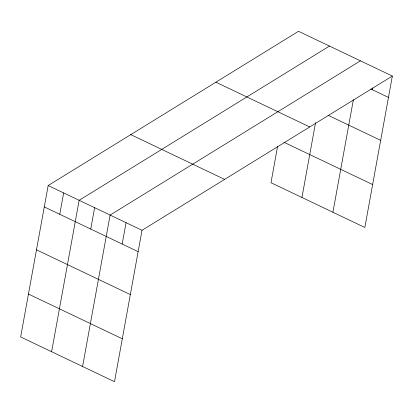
<?xml version="1.0" encoding="UTF-8"?>
<svg xmlns="http://www.w3.org/2000/svg" width="413" height="413" viewBox="0 0 413 413"><rect width="100%" height="100%" fill="white"/><g stroke="black" fill="none" stroke-linecap="round" stroke-linejoin="round"><path stroke-width="0.62" d="M48.166 185.535L20.65 336.956L114.499 381.705L142.02 230.284L392.35 76.044L298.501 31.295L48.166 185.535L142.02 230.284M59.771 214.29L63.654 192.917M51.62 351.726L79.141 200.3L329.471 46.06M90.741 229.055L94.623 207.687M82.59 366.491L110.111 215.07L360.441 60.83M122.181 244.047L126.063 222.674M277.536 146.641L270.98 182.716L364.834 227.465L392.35 76.044M301.955 197.486L315.553 122.63M332.924 212.251L353.394 99.616M372.511 89.807L372.856 87.923M370.802 88.991L388.468 97.416M328.113 115.273L380.667 140.332M215.891 82.192L309.74 126.941M283.943 142.263L372.629 184.549M130.776 134.638L224.626 179.387M44.284 206.908L138.133 251.656M36.483 249.824L130.338 294.572M28.451 294.041L122.3 338.789"/></g></svg>
